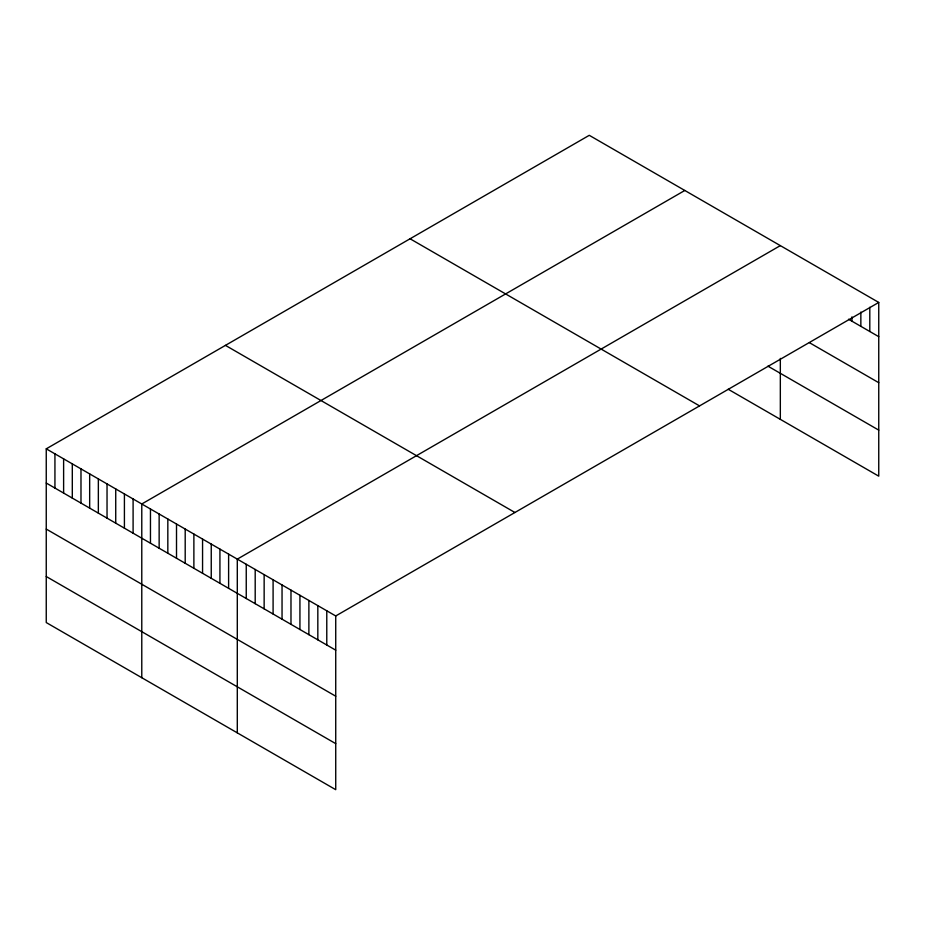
<?xml version="1.0" encoding="UTF-8"?>
<svg xmlns="http://www.w3.org/2000/svg" width="925" height="925" viewBox="0 0 925 925"><rect width="100%" height="100%" fill="white"/><g stroke="black" fill="none" stroke-linecap="round" stroke-linejoin="round"><path stroke-width="1.39" d="M46.25 448.833L335.729 615.957L335.729 789.684L46.25 622.56L46.25 448.833L589.271 135.316L878.75 302.44L878.75 476.167L728.218 389.263M684.801 190.469L141.779 503.986L141.779 677.701M780.33 245.622L237.297 559.139L237.297 732.854M335.729 615.957L878.75 302.44M848.549 319.229L878.75 336.665M809.41 342.666L878.75 382.696M767.923 366.15L878.75 430.125M410.076 238.777L699.554 405.902M225.446 345.372L514.924 512.496M46.25 483.047L335.729 650.171M46.25 529.088L335.729 696.213M46.25 576.518L335.729 743.642M869.801 307.262L869.801 331.497M860.851 312.072L860.851 326.328M851.913 316.882L851.913 321.16M780.33 358.403L780.33 419.349M326.779 610.789L326.779 645.014M317.83 605.632L317.83 639.846M308.881 600.464L308.881 634.677M299.931 595.295L299.931 629.509M290.982 590.127L290.982 624.34M282.044 584.97L282.044 619.183M273.095 579.802L273.095 614.015M264.145 574.633L264.145 608.847M255.196 569.465L255.196 603.678M246.247 564.296L246.247 598.521M228.614 554.121L228.614 588.335M219.93 549.103L219.93 583.328M211.247 544.097L211.247 578.31M202.563 539.078L202.563 573.292M193.88 534.072L193.88 568.285M185.197 529.054L185.197 563.267M176.513 524.036L176.513 558.261M167.83 519.029L167.83 553.243M159.146 514.011L159.146 548.224M150.463 508.993L150.463 543.218M133.096 498.968L133.096 533.182M124.412 493.962L124.412 528.175M115.729 488.943L115.729 523.157M107.034 483.925L107.034 518.15M98.351 478.919L98.351 513.132M89.667 473.901L89.667 508.114M80.984 468.882L80.984 503.108M72.3 463.876L72.3 498.089M63.617 458.858L63.617 493.071M54.933 453.851L54.933 488.065"/></g></svg>
